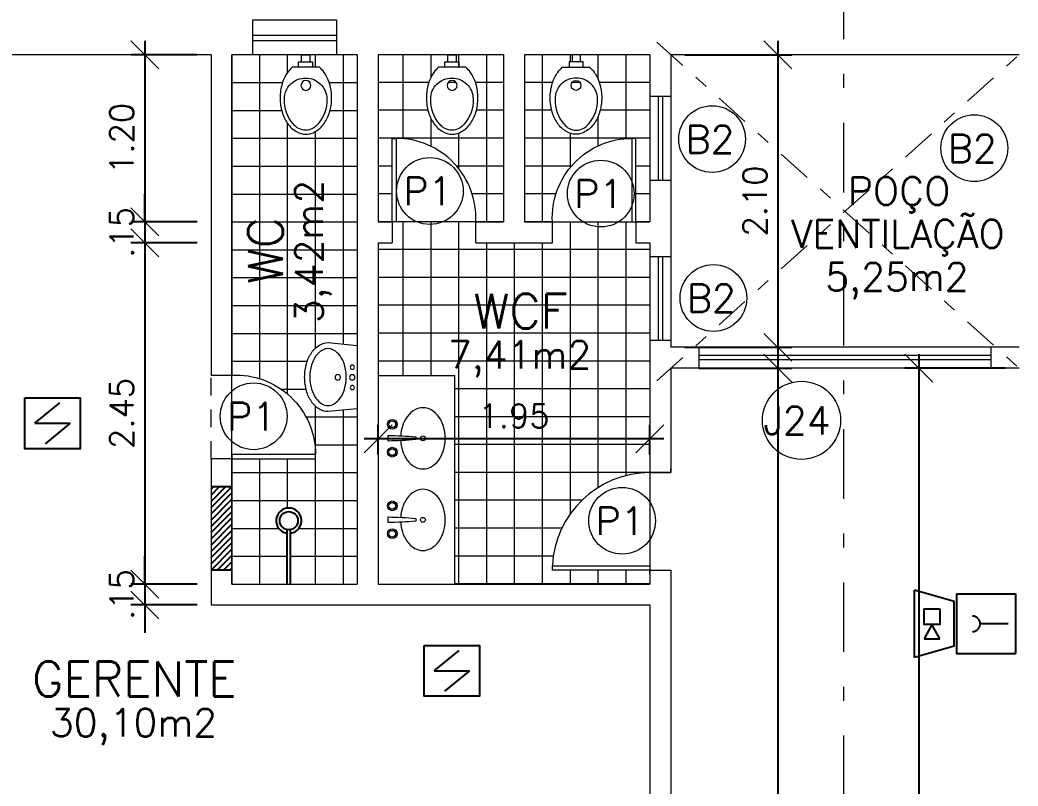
# Model space of a CAD drawing. Header units: millimetres. Extents: x 521 to 1055, y 261 to 520.
# Drawn here: x 702.96 to 710.12, y 418.75 to 424.25 of the extents above; entities that cross this region are included whole.
import ezdxf
from ezdxf.enums import TextEntityAlignment as Align

# ---------------------------------------------------------------- set-up
doc = ezdxf.new("R2010")
doc.units = ezdxf.units.MM
for name, pattern in [('CONTINU', [0]), ('DASHDOT', [1, 0.5, -0.25, 0, -0.25]), ('DASHDOTX2', [2, 1, -0.5, 0, -0.5]), ('HIDDEN', [9.524999999999999, 6.35, -3.175])]:
    doc.linetypes.add(name, pattern=pattern)
doc.layers.add('0.1', color=8, linetype='Continuous', lineweight=13)
doc.layers.add('ppci', color=8, linetype='Continuous')
doc.styles.add('ROMANS', font='romans')
doc.styles.get("Standard").update_dxf_attribs({"font": 'romans.shx'})
doc.dimstyles.new('Fares Eng - 50', dxfattribs={"dimscale": 2, "dimtxt": 0.085, "dimasz": 0.1, "dimexe": 0.05, "dimexo": 0.05, "dimgap": 0.04, "dimtad": 1, "dimzin": 4, "dimdsep": 46, "dimtxsty": 'ROMANS', "dimblk1": 'OBLIQUE', "dimblk2": 'OBLIQUE', "dimsah": 1, "dimcen": 0.05, "dimdle": 0.05, "dimclrd": 8, "dimclre": 8, "dimclrt": 8, "dimaunit": 1, "dimadec": 0, "dimazin": 0, "dimtfac": 1, "dimtix": 1, "dimtmove": 2, "dimatfit": 0, "dimldrblk": 'OPEN90', "dimfxl": 1, "dimtolj": 1, "dimtzin": 0, "dimarcsym": 0})
pattern_1 = [(0, (-167.2946406652305, 0), (0, 0.2), []), (90, (-167.2946406652305, 0), (-0.2, 1.224606353822377e-17), [])]

# ---------------------------------------------------------------- blocks, each defined once
blk = doc.blocks.new('Cuba')
blk.add_lwpolyline([(0.0007964035890972809, 0.05000000000001137), (-0.007366352336667308, 0.0499999999999925, -0.3896877516864198), (-0.009359223717736526, 0.05183128823838757, -0.01723366479288366), (-0.01917277886242666, 0.247968944425077, -0.4187690770508936), (-0.01717301998914593, 0.25), (0.0007964035890972809, 0.25), (0.01876582716733935, 0.25, -0.4187690770508931), (0.02076558604062009, 0.247968944425077, -0.01723366479288366), (0.01095203089593292, 0.05183128823840271, -0.3896877516864196), (0.008959159514862449, 0.0499999999999925)], format="xyb", close=True)
blk.add_lwpolyline([(-0.01642655458466891, 0.1595521582631534, 0.05959206038068896), (-0.08696014067280601, 0.1471861917011097, 0.08424761497446774), (-0.1555634918610417, 0.1131370849898587, 0.1064685849763624), (-0.2045356555467384, 0.05839934548953352, 0.1301586401875859), (-0.2200000000000006, 0, 0.1301586401875893), (-0.2045356555467384, -0.05839934548953352, 0.1064685849763587), (-0.1555634918610417, -0.1131370849898303, 0.08424761497446792), (-0.08696014067280829, -0.1471861917010813, 0.07328068524213961), (0, -0.1599999999999966, 0.0732806852421363), (0.08696014067280601, -0.1471861917010813, 0.0842476149744677), (0.15556349186104, -0.1131370849898303, 0.1064685849763671), (0.2045356555467367, -0.05839934548950509, 0.1301586401875963), (0.2199999999999989, 0, 0.1301586401875876), (0.2045356555467367, 0.05839934548953352, 0.1064685849763547), (0.15556349186104, 0.1131370849898587, 0.08424761497446004), (0.08696014067280829, 0.1471861917011097, 0.05826802056709933), (0.01801512440569979, 0.1594612693903912, 0.07328068524213464)], format="xyb")
for centre, radius in [((-0.09920359641090386, 0.2199999999999989), 0.035), ((0.1007964035890973, 0.2199999999999989), 0.035), ((0, 0), 0.0175)]:
    blk.add_circle(centre, radius)
at = {"color": 8}
for centre, radius in [((-0.09920359641090386, 0.2199999999999989), 0.025), ((-0.09920359641090386, 0.2199999999999989), 0.024), ((0.1007964035890973, 0.2199999999999989), 0.025), ((0.1007964035890973, 0.2199999999999989), 0.024)]:
    blk.add_circle(centre, radius, dxfattribs=at)
blk = doc.blocks.new('Cuba-emp')
blk.add_lwpolyline([(0.2100034834991149, 0.2482008336621746), (-7.105427357601002e-15, 0.227407372452717), (7.105427357601002e-15, -0.227407372452717), (0.2100034834991291, -0.2482008336621604, 0.1378156270121392), (0.2705880087187396, -0.2311785380375015, 0.1070411790707005), (0.3288221515426883, -0.1757097620058969, 0.0807505460992588), (0.3644727820534435, -0.09904874869174485, 0.06864280771685904), (0.3780384553094791, -0.0007008336622078559, 0.06864280771690003), (0.3644727820534364, 0.09764708136732558, 0.08075054609930853), (0.3288221515426741, 0.1743080946814768, 0.10704117907071), (0.2705880087187253, 0.2297768707130761, 0.1157522192348251), (0.2100034834991149, 0.2482008336621746)], format="xyb")
blk.add_lwpolyline([(0.2100034834991149, 0.2045185337481215, -0.1318273881114975), (0.2501415417997279, 0.1937487812531433, -0.1066332451029667), (0.2967372728202164, 0.1514795764228545, -0.08348179435471227), (0.328253700616866, 0.08706086194230345, -0.0722322283218027), (0.3408968663839005, 1.243449787580175e-14, -0.07223222832186973), (0.3282537006168731, -0.08706086194227858, -0.08348179435460365), (0.2967372728202307, -0.1514795764226058, -0.106633245102999), (0.2501415417997421, -0.1937487812531256, -0.1318273881114998), (0.2100034834991291, -0.2045185337481072, -0.1318273881114848), (0.1698654251985161, -0.1937487812531282, -0.1066332451030064), (0.1232696941780276, -0.151479576422612, -0.08348179435461947), (0.09175326638137804, -0.08706086194228746, -0.07223222832185378), (0.07911010061422985, 3.552713678800501e-15, -0.07223222832187323), (0.09175326638137093, 0.08706086194229457, -0.08348179435457351), (0.1232696941780134, 0.15147957642262, -0.1066332451030294), (0.1698654251985019, 0.1937487812531398, -0.1318273881114961)], format="xyb", close=True)
for centre, radius in [((0.03578416458526235, 0.0710594457912066), 0.01546869292730512), ((0.03651954001270497, -0.002319139823612204), 0.0193358661591314), ((0.03651954001270497, -0.002319139823612204), 0.0193358661591314), ((0.1402810526510621, -0.001433449959218791), 0.01977531766275002), ((0.03578416458526945, -0.07569772543820363), 0.01546869292730512)]:
    blk.add_circle(centre, radius)
blk = doc.blocks.new('P60')
at = {"color": 252}
blk.add_lwpolyline([(-0.6000000000000227, 0.05960000000008298), (0, 0.05960000000008298), (0, 0.03000000000000114), (-0.6000000000000227, 0.03000000000000114)], close=True, dxfattribs=at)
at = {"color": 8}
blk.add_arc((-0.02886986666674457, 0.05960000000008306), 0.5711301333332781, 87.10253993610587, 180, dxfattribs=at)
blk = doc.blocks.new('Vaso')
for points in [[(0.02999999999997272, -0.04999999999995453), (0.02999999999997272, 0), (-0.02999999999997272, 0), (-0.02999999999997272, -0.04999999999995453)], [(0.04999999999995453, -0.09000000000014552), (0.04999999999995453, -0.04999999999995453), (-0.04999999999995453, -0.04999999999995453), (-0.04999999999995453, -0.09000000000014552)]]:
    blk.add_lwpolyline(points)
for points in [[(0.1828955200001019, -0.3100000000001728, -0.071776), (0.1680402599999979, -0.4129498500001318, -0.083144), (0.128710270000056, -0.4938477600001079, -0.106699), (0.06516211000007388, -0.5518467399999736, -0.132564), (-0.002104480000070907, -0.5700000000001637, -0.132564), (-0.06937106999998832, -0.5518467399999736, -0.106699), (-0.1329192299999704, -0.4938477600001079, -0.083144), (-0.1722492199999124, -0.4129498500001318, -0.071776), (-0.1871044800000163, -0.3100000000001728, -0.071776), (-0.1722492199999124, -0.2070501499999864, -0.083144), (-0.1329192299999704, -0.1261522400000104, -0.060171), (-0.09999999999990905, -0.09000000000014552), (0.09579103999999461, -0.09000000000014552, -0.060171), (0.128710270000056, -0.1261522400000104, -0.083144), (0.1680402599999979, -0.2070501499999864, -0.071776)], [(-0.08763701527800549, -0.4972033683313839, 0.2473999053505774), (0, -0.5413053001348089, 0.2473999053505774), (0.08763701527800549, -0.4972033683313839, 0.1978584598758542), (0.1521044799999345, -0.3175259839795217, 0.4183289460701766), (0, -0.1675407474929216, 0.4183289460701766), (-0.1521044799999345, -0.3175259839795217, 0.1978584598758542)]]:
    blk.add_lwpolyline(points, format="xyb", close=True)
blk.add_circle((-0.002104480000070907, -0.2200259839794398), 0.03525)
blk = doc.blocks.new('P70')
for points in [[(0, 0.760000000000025), (0, 0.7300000000000239), (0.1499999999999986, 0.7300000000000239), (0.1499999999999986, 0.760000000000025)], [(0, 0), (0, 0.03000000000000114), (0.1499999999999986, 0.03000000000000114), (0.1499999999999986, 0)]]:
    blk.add_lwpolyline(points)
blk.add_lwpolyline([(-0.7000000000000227, 0.06000000000008299), (0, 0.06000000000008299), (0, 0.03000000000000114), (-0.7000000000000227, 0.03000000000000114)], close=True)
at = {"color": 8}
blk.add_arc((3.861494457524373e-15, 0.02932835820894858), 0.7006716417910752, 90, 177.4910967546297, dxfattribs=at)
blk = doc.blocks.new('ÁREA')
for p in [(4.97462945148186e-05, 0.003761569252461072), (0, 0)]:
    blk.add_attdef('COMPARTIMENTO', text='', height=0.0025).set_placement(p, align=Align.CENTER)
at = {"color": 1}
for p in [(-4.97462945148186e-05, -0.003761569252461072), (-9.94925890296372e-05, -0.007523138504922144)]:
    blk.add_attdef('ÁREA', text='', height=0.002, dxfattribs=at).set_placement(p, align=Align.CENTER)
blk = doc.blocks.new('_OBLIQUE')
at = {"color": 0, "linetype": 'ByBlock'}
blk.add_line((-0.5, -0.5), (0.5, 0.5), dxfattribs=at)
blk = doc.blocks.new('*D582')
at = {"layer": '0.1', "color": 8, "linetype": 'CONTINU', "lineweight": -2, "transparency": 16777216}
for p, q in [((705.5263739477107, 421.1264883394478), (705.5263739477107, 421.3386102905332)), ((707.476373947711, 421.1264883394476), (707.476373947711, 421.3386102905332)), ((707.576373947711, 421.2386102905332), (705.4263739477107, 421.2386102905332))]:
    blk.add_line(p, q, dxfattribs=at)
at = {"layer": 'DEFPOINTS', "color": 0, "linetype": 'CONTINU', "lineweight": -2, "transparency": 16777216}
for p in [(705.5263739477107, 421.2386102905332), (705.5263739477107, 421.0264883394478), (707.476373947711, 421.0264883394476)]:
    blk.add_point(p, dxfattribs=at)
at = {"layer": '0.1', "color": 8, "linetype": 'CONTINU', "lineweight": -2, "transparency": 16777216, "xscale": 0.2, "yscale": 0.2, "zscale": 0.2, "rotation": 180}
blk.add_blockref('_OBLIQUE', (705.5263739477107, 421.2386102905332), dxfattribs=at)
at = {"layer": '0.1', "color": 8, "linetype": 'CONTINU', "lineweight": -2, "transparency": 16777216, "xscale": 0.2, "yscale": 0.2, "zscale": 0.2}
blk.add_blockref('_OBLIQUE', (707.476373947711, 421.2386102905332), dxfattribs=at)
at = {"layer": '0.1', "color": 8, "linetype": 'CONTINU', "transparency": 16777216, "insert": (706.5013739477108, 421.4036102905332), "char_height": 0.17, "attachment_point": 5, "style": 'ROMANS'}
blk.add_mtext('\\A1;1.95', dxfattribs=at)
blk = doc.blocks.new('_Open90')
at = {"color": 0, "linetype": 'ByBlock', "lineweight": -2}
for p, q in [((-0.5, 0.5), (0, 0)), ((0, 0), (-1, 0)), ((0, 0), (-0.5, -0.5))]:
    blk.add_line(p, q, dxfattribs=at)
blk = doc.blocks.new('*D611')
at = {"layer": '0.1', "color": 8, "linetype": 'CONTINU', "lineweight": -2, "transparency": 16777216}
for p, q in [((703.8508600355729, 424.0964883394475), (703.8508600355729, 422.6964883394476)), ((704.226373947711, 423.9964883394475), (703.7508600355728, 423.9964883394475)), ((704.226373947711, 422.7964883394476), (703.7508600355728, 422.7964883394476))]:
    blk.add_line(p, q, dxfattribs=at)
at = {"layer": 'DEFPOINTS', "color": 0, "linetype": 'CONTINU', "lineweight": -2, "transparency": 16777216}
for p in [(704.326373947711, 423.9964883394475), (703.8508600355729, 422.7964883394476), (704.326373947711, 422.7964883394476)]:
    blk.add_point(p, dxfattribs=at)
at = {"layer": '0.1', "color": 8, "linetype": 'CONTINU', "lineweight": -2, "transparency": 16777216, "xscale": 0.2, "yscale": 0.2, "zscale": 0.2}
for p, rotation in [((703.8508600355729, 423.9964883394475), 90), ((703.8508600355729, 422.7964883394476), 270)]:
    blk.add_blockref('_OBLIQUE', p, dxfattribs=dict(at, rotation=rotation))
at = {"layer": '0.1', "color": 8, "linetype": 'CONTINU', "transparency": 16777216, "insert": (703.6858600355728, 423.3964883394477), "char_height": 0.17, "attachment_point": 5, "rotation": 90, "style": 'ROMANS'}
blk.add_mtext('\\A1;1.20', dxfattribs=at)
blk = doc.blocks.new('*D536')
at = {"layer": '0.1', "color": 8, "linetype": 'CONTINU', "lineweight": -2, "transparency": 16777216}
for p, q in [((703.8508600355729, 422.7964883394476), (703.8508600355729, 422.9964883394476)), ((704.226373947711, 422.7964883394476), (703.7508600355728, 422.7964883394476)), ((703.8508600355729, 422.7964883394476), (703.8508600355729, 422.6464883394476)), ((704.226373947711, 422.6464883394476), (703.7508600355728, 422.6464883394476)), ((703.8508600355729, 422.6464883394476), (703.8508600355729, 422.4464883394476))]:
    blk.add_line(p, q, dxfattribs=at)
at = {"layer": 'DEFPOINTS', "color": 0, "linetype": 'CONTINU', "lineweight": -2, "transparency": 16777216}
for p in [(704.326373947711, 422.7964883394476), (703.8508600355729, 422.6464883394476), (704.326373947711, 422.6464883394476)]:
    blk.add_point(p, dxfattribs=at)
at = {"layer": '0.1', "color": 8, "linetype": 'CONTINU', "lineweight": -2, "transparency": 16777216, "xscale": 0.2, "yscale": 0.2, "zscale": 0.2}
for p, rotation in [((703.8508600355729, 422.7964883394476), 270), ((703.8508600355729, 422.6464883394476), 90)]:
    blk.add_blockref('_OBLIQUE', p, dxfattribs=dict(at, rotation=rotation))
at = {"layer": '0.1', "color": 8, "linetype": 'CONTINU', "transparency": 16777216, "insert": (703.6858600355728, 422.7214883394477), "char_height": 0.17, "attachment_point": 5, "rotation": 90, "style": 'ROMANS'}
blk.add_mtext('\\A1;.15', dxfattribs=at)
blk = doc.blocks.new('*D537')
at = {"layer": '0.1', "color": 8, "linetype": 'CONTINU', "lineweight": -2, "transparency": 16777216}
for p, q in [((703.8508600355729, 422.7464883394476), (703.8508600355729, 420.0964883394475)), ((704.226373947711, 422.6464883394476), (703.7508600355728, 422.6464883394476)), ((704.226373947711, 420.1964883394475), (703.7508600355728, 420.1964883394475))]:
    blk.add_line(p, q, dxfattribs=at)
at = {"layer": 'DEFPOINTS', "color": 0, "linetype": 'CONTINU', "lineweight": -2, "transparency": 16777216}
for p in [(704.326373947711, 422.6464883394476), (703.8508600355729, 420.1964883394475), (704.326373947711, 420.1964883394475)]:
    blk.add_point(p, dxfattribs=at)
at = {"layer": '0.1', "color": 8, "linetype": 'CONTINU', "lineweight": -2, "transparency": 16777216, "xscale": 0.2, "yscale": 0.2, "zscale": 0.2}
for p, rotation in [((703.8508600355729, 422.6464883394476), 90), ((703.8508600355729, 420.1964883394475), 270)]:
    blk.add_blockref('_OBLIQUE', p, dxfattribs=dict(at, rotation=rotation))
at = {"layer": '0.1', "color": 8, "linetype": 'CONTINU', "transparency": 16777216, "insert": (703.6858600355728, 421.4214883394476), "char_height": 0.17, "attachment_point": 5, "rotation": 90, "style": 'ROMANS'}
blk.add_mtext('\\A1;2.45', dxfattribs=at)
blk = doc.blocks.new('*D538')
at = {"layer": '0.1', "color": 8, "linetype": 'CONTINU', "lineweight": -2, "transparency": 16777216}
for p, q in [((703.8508600355729, 420.1964883394475), (703.8508600355729, 420.3964883394475)), ((704.226373947711, 420.1964883394475), (703.7508600355728, 420.1964883394475)), ((703.8508600355729, 420.1964883394475), (703.8508600355729, 420.0464883394475)), ((704.226373947711, 420.0464883394475), (703.7508600355728, 420.0464883394475)), ((703.8508600355729, 420.0464883394475), (703.8508600355729, 419.8464883394475))]:
    blk.add_line(p, q, dxfattribs=at)
at = {"layer": 'DEFPOINTS', "color": 0, "linetype": 'CONTINU', "lineweight": -2, "transparency": 16777216}
for p in [(704.326373947711, 420.1964883394475), (703.8508600355729, 420.0464883394475), (704.326373947711, 420.0464883394475)]:
    blk.add_point(p, dxfattribs=at)
at = {"layer": '0.1', "color": 8, "linetype": 'CONTINU', "lineweight": -2, "transparency": 16777216, "xscale": 0.2, "yscale": 0.2, "zscale": 0.2}
for p, rotation in [((703.8508600355729, 420.1964883394475), 270), ((703.8508600355729, 420.0464883394475), 90)]:
    blk.add_blockref('_OBLIQUE', p, dxfattribs=dict(at, rotation=rotation))
at = {"layer": '0.1', "color": 8, "linetype": 'CONTINU', "transparency": 16777216, "insert": (703.6858600355728, 420.1214883394476), "char_height": 0.17, "attachment_point": 5, "rotation": 90, "style": 'ROMANS'}
blk.add_mtext('\\A1;.15', dxfattribs=at)
blk = doc.blocks.new('*D615')
at = {"layer": '0.1', "color": 8, "lineweight": -2, "transparency": 16777216}
for p, q in [((708.3949102507443, 424.0964883394476), (708.3949102507443, 421.7964883394475)), ((707.726373947711, 423.9964883394476), (708.4949102507443, 423.9964883394476)), ((707.726373947711, 421.8964883394476), (708.4949102507443, 421.8964883394476))]:
    blk.add_line(p, q, dxfattribs=at)
at = {"layer": 'DEFPOINTS', "color": 0, "lineweight": -2, "transparency": 16777216}
for p in [(707.6263739477109, 423.9964883394476), (707.6263739477109, 421.8964883394476), (708.3949102507443, 421.8964883394476)]:
    blk.add_point(p, dxfattribs=at)
at = {"layer": '0.1', "color": 8, "lineweight": -2, "transparency": 16777216, "xscale": 0.2, "yscale": 0.2, "zscale": 0.2}
for p, rotation in [((708.3949102507443, 423.9964883394476), 90), ((708.3949102507443, 421.8964883394476), 270)]:
    blk.add_blockref('_OBLIQUE', p, dxfattribs=dict(at, rotation=rotation))
at = {"layer": '0.1', "color": 8, "transparency": 16777216, "insert": (708.2299102507442, 422.9464883394477), "char_height": 0.17, "attachment_point": 5, "rotation": 90, "style": 'ROMANS'}
blk.add_mtext('\\A1;2.10', dxfattribs=at)
blk = doc.blocks.new('*D616')
at = {"layer": '0.1', "color": 8, "linetype": 'CONTINU', "lineweight": -2, "transparency": 16777216}
for p, q in [((708.3949102507441, 421.8464883394476), (708.3949102507441, 376.6464883394476)), ((707.826373947711, 421.7464883394476), (708.4949102507442, 421.7464883394476)), ((707.8263739477111, 376.7464883394476), (708.4949102507442, 376.7464883394476))]:
    blk.add_line(p, q, dxfattribs=at)
at = {"layer": 'DEFPOINTS', "color": 0, "linetype": 'CONTINU', "lineweight": -2, "transparency": 16777216}
for p in [(707.726373947711, 421.7464883394476), (707.7263739477111, 376.7464883394476), (708.3949102507441, 376.7464883394476)]:
    blk.add_point(p, dxfattribs=at)
at = {"layer": '0.1', "color": 8, "linetype": 'CONTINU', "lineweight": -2, "transparency": 16777216, "xscale": 0.2, "yscale": 0.2, "zscale": 0.2}
for p, rotation in [((708.3949102507441, 421.7464883394476), 90), ((708.3949102507441, 376.7464883394476), 270)]:
    blk.add_blockref('_OBLIQUE', p, dxfattribs=dict(at, rotation=rotation))
at = {"layer": '0.1', "color": 8, "linetype": 'CONTINU', "transparency": 16777216, "insert": (708.2299102507441, 399.2464883394477), "char_height": 0.17, "attachment_point": 5, "rotation": 90, "style": 'ROMANS'}
blk.add_mtext('\\A1;45.00', dxfattribs=at)
blk = doc.blocks.new('*D641')
at = {"layer": '0.1', "color": 8, "linetype": 'CONTINU', "lineweight": -2, "transparency": 16777216}
for p, q in [((709.4064044906877, 421.8464883394477), (709.4064044906877, 403.5464883394473)), ((710.0263739477109, 421.7464883394476), (709.3064044906877, 421.7464883394476)), ((710.0263739477123, 403.6464883394473), (709.3064044906877, 403.6464883394473))]:
    blk.add_line(p, q, dxfattribs=at)
at = {"layer": 'DEFPOINTS', "color": 0, "linetype": 'CONTINU', "lineweight": -2, "transparency": 16777216}
for p in [(710.1263739477109, 421.7464883394476), (709.4064044906877, 403.6464883394473), (710.1263739477123, 403.6464883394473)]:
    blk.add_point(p, dxfattribs=at)
at = {"layer": '0.1', "color": 8, "linetype": 'CONTINU', "lineweight": -2, "transparency": 16777216, "xscale": 0.2, "yscale": 0.2, "zscale": 0.2}
for p, rotation in [((709.4064044906877, 421.7464883394476), 90), ((709.4064044906877, 403.6464883394473), 270)]:
    blk.add_blockref('_OBLIQUE', p, dxfattribs=dict(at, rotation=rotation))
at = {"layer": '0.1', "color": 8, "linetype": 'CONTINU', "transparency": 16777216, "insert": (709.2414044906876, 412.6964883394476), "char_height": 0.17, "attachment_point": 5, "rotation": 90, "style": 'ROMANS'}
blk.add_mtext('\\A1;18.10', dxfattribs=at)
blk = doc.blocks.new('Chuveiro')
at = {"lineweight": -2}
for p, q in [((-0.28, 1.387778780781446e-17), (-0.3010102051443369, 1.387778780781446e-17)), ((4.849927926610932e-18, 0), (-0.28, 1.387778780781446e-17)), ((-0.28, -0.01999999999999956), (-0.3010102051443369, -0.01999999999999955)), ((3.625321590366143e-18, -0.01999999999999957), (-0.28, -0.01999999999999956))]:
    blk.add_line(p, q, dxfattribs=at)
at = {"color": 8, "lineweight": -2}
blk.add_circle((-0.3500000000000001, -0.009999999999997983), 0.05, dxfattribs=at)
at = {"lineweight": -2}
blk.add_arc((-0.3500000000000001, -0.009999999999997983), 0.07, 8.213210701738145, 351.7867892982619, dxfattribs=at)

msp = doc.modelspace()

# ---------------------------------------------------------------- hatches: boundary and pattern name
at = {"layer": '0.1', "linetype": 'CONTINU'}
h = msp.add_hatch(dxfattribs=at)
h.set_pattern_fill('_USER', color=8, scale=0.2, style=0, double=1, pattern_type=0)
h.set_pattern_definition([(0, (704.4763739477107, 420.1964883394476), (0, 0.2), []), (90, (704.4763739477107, 420.1964883394476), (-0.2, 1.224606353822377e-17), [])])
h.paths.add_polyline_path([(704.4763739477108, 421.6964883394477, -0.4291040067102466), (705.0763739477107, 421.1260883394477), (705.0763739477107, 421.0964883394477), (704.4763739477107, 421.0964883394477), (704.4763739477107, 421.0664883394476), (704.4763739477108, 420.1964883394476), (704.8718281939553, 420.1964883394476), (704.8718281939562, 420.561421697454, -13.92820323027751), (704.8978281939562, 420.5614216974539), (704.8978281939552, 420.1964883394476), (705.376373947711, 420.1964883394477), (705.376373947711, 421.4551448403957), (705.1663704642118, 421.4343513791863, -0.1378156270120403), (705.1057859389922, 421.451373674811, -0.1070411790690457), (705.0475517961689, 421.5068424508415, -0.08075054610394194), (705.0119011656565, 421.5835034641602, -0.06864280771435999), (704.9983354924015, 421.6818513791862, -0.06864280771452028), (705.0119011656566, 421.7801992942125, -0.08075054610390095), (705.047551796169, 421.8568603075311, -0.107041179068833), (705.1057859389922, 421.9123290835615, -0.1157522192349069), (705.1663704642118, 421.9307530465106), (705.376373947711, 421.9099595853012), (705.376373947711, 423.9964883394476), (705.2263739477108, 423.9964883394475), (705.0351258665517, 423.9964883394475), (705.0351258665517, 423.9464883394476), (705.0551258665516, 423.9464883394476), (705.0551258665516, 423.9064883394474), (705.1051258665516, 423.9064883394474, -0.06017202864676446), (705.1380455811492, 423.8703354183885, -0.08314470248610834), (705.1773755377101, 423.7894366586735, -0.07177489877221623), (705.1922303465517, 423.6864883394474, -0.0717748987725663), (705.1773755377111, 423.5835400202208, -0.08314554019475595), (705.138045055719, 423.5026405220609, -0.1066991575305891), (705.0744967659052, 423.444641500108, -0.1325636243102738), (705.0072303465518, 423.4264883394474, -0.132563624310877), (704.9399639271978, 423.4446415001082, -0.1066991575301649), (704.8764156373843, 423.5026405220609, -0.08314554019457335), (704.8370851553933, 423.5835400202212, -0.07177489877244865), (704.8222303465516, 423.6864883394474, -0.07177489877233359), (704.8370851553922, 423.7894366586739, -0.0831447024863585), (704.8764151119537, 423.8703354183888, -0.06017202864682706), (704.9093348265517, 423.9064883394474), (704.9551258665517, 423.9064883394474), (704.9551258665517, 423.9464883394476), (704.9751258665517, 423.9464883394476), (704.9751258665517, 423.9964883394475), (704.6263739477107, 423.9964883394475), (704.4763739477108, 423.9964883394476)])
h.paths.add_polyline_path([(704.9044289106536, 422.2904081830208), (704.9044289106536, 422.8915986592113), (704.5294289106536, 422.8915986592113), (704.5294289106536, 422.2904081830208)], flags=24)
h.paths.add_polyline_path([(705.2275028183958, 421.9819896294661), (705.2275028183958, 423.1867515342279), (704.8703599612528, 423.1867515342279), (704.8703599612528, 421.9819896294661)], flags=24)
h = msp.add_hatch(dxfattribs=at)
h.set_pattern_fill('_USER', color=8, scale=0.2, style=0, double=1, pattern_type=0)
h.set_pattern_definition(pattern_1)
h.paths.add_polyline_path([(706.4263739477107, 423.9964883394476), (706.0851258665518, 423.9964883394476), (706.0851258665518, 423.9464883394476), (706.025125866552, 423.9464883394476), (706.0251258665517, 423.9964883394476), (705.526373947711, 423.9964883394476), (705.526373947711, 422.7964883394476), (705.6263739477113, 422.7964883394476), (705.6263739477113, 423.3964883394477), (705.6559739477125, 423.3964883394476, -0.4291040067098426), (706.2263739477114, 422.7964883394475), (706.426373947711, 422.7964883394476)])
h.paths.add_polyline_path([(705.8870846833436, 423.5835416219065, 3.073136091760415e-06), (705.8870856297547, 423.5835384107216, -2.298261749447737e-06)], flags=0)
h.paths.add_polyline_path([(706.0219803465519, 423.7764623554681, -1), (706.092480346552, 423.7764623554681, -1)], flags=0)
edge = h.paths.add_edge_path(flags=16)
edge.add_arc((706.2363909846684, 423.6864885898478), 0.3641606381167727, 180.000039397141, 196.4217251346327)
edge.add_arc((706.148315443383, 423.6605306749362), 0.2723395385858779, 196.4218097910387, 215.4332831307361)
edge.add_arc((706.0925364847913, 423.6208418241072), 0.2038815434230515, 215.43327815541, 239.7947176376247)
edge.add_arc((706.0572303322232, 423.5601925074906), 0.1337041680431426, 239.7946885127021, 270.0000061402482)
edge.add_arc((706.0572303608806, 423.5601925074902), 0.1337041680427554, 269.9999938598004, 300.2053114873416)
edge.add_arc((706.0219242083124, 423.6208418241072), 0.2038815434230601, 300.2052823623753, 324.56672184459)
edge.add_arc((705.9661452497206, 423.6605306749362), 0.2723395385858707, 324.5667168692639, 343.5781902089612)
edge.add_arc((705.8780697084352, 423.6864885898478), 0.3641606381167788, 343.5782748653673, 359.9999606028591)
edge.add_arc((705.8780697084344, 423.6864880890471), 0.3641606381175685, 3.939712306625471e-05, 16.4217251346145)
edge.add_arc((705.9661452497206, 423.7124460039588), 0.2723395385858779, 16.4218097910387, 35.43328313073609)
edge.add_arc((706.0219230651271, 423.7521337617733), 0.2038831085606229, 35.43334217570973, 49.20691296007305)
edge.add_line((706.1551258665518, 423.9064883394474), (705.9593348265519, 423.9064883394474))
edge.add_arc((706.0925376279765, 423.7521337617733), 0.2038831085606259, 130.7930870399269, 144.5666578242903)
edge.add_arc((706.148315443383, 423.7124460039588), 0.2723395385858707, 144.5667168692639, 163.5781902089613)
edge.add_arc((706.2363909846692, 423.6864880890471), 0.3641606381175744, 163.5782748653855, 179.9999606028769)
h = msp.add_hatch(dxfattribs=at)
h.set_pattern_fill('_USER', color=8, scale=0.2, style=0, double=1, pattern_type=0)
h.set_pattern_definition(pattern_1)
h.paths.add_polyline_path([(707.3467739477104, 423.3964883394476), (707.3763739477104, 423.3964883394476), (707.3763739477105, 422.7964883394476), (707.4063739477103, 422.7964883394476), (707.4763739477111, 422.7964883394476), (707.4763739477111, 423.0964883394476), (707.476373947711, 423.6964883394475), (707.4763739477107, 423.9964883394475), (706.9776220288697, 423.9964883394476), (706.9776220288699, 423.9464883394476), (706.9976220288697, 423.9464883394476), (706.9976220288698, 423.9064883394475), (707.0434130688699, 423.9064883394474, -0.06017304747549186), (707.0763332634375, 423.8703347438287), (707.0763332928615, 423.8703347024754), (707.076333256316, 423.8703347538374, 1.557330815323099e-06), (707.0763322727717, 423.8703361361261, 0.06017094460198466), (707.0434130688698, 423.9064883394474), (706.8476220288698, 423.9064883394474, 0.06017100981517427), (706.8147027942458, 423.8703360929489, 0.08314397838671177), (706.7753728132255, 423.7894382042263), (706.7753727984092, 423.789438153955, -0.0831424269536673), (706.814701790769, 423.8703346826461), (706.8147018081802, 423.8703347071163, 0.08314236696016576), (706.7753728252487, 423.7894382450202, 0.07177604392442175), (706.7605175488698, 423.6864883337292, 0.07177601797375067), (706.7753728178501, 423.5835384589779, 0.08314403573947214), (706.8147028397028, 423.5026405220609, 0.1066991575286601), (706.8782511295151, 423.4446415001087), (706.8782510568227, 423.4446415424256, -0.1066990532164568), (706.8147028397021, 423.5026405220612, -0.08314704680946702), (706.7753718969195, 423.5835415837074, -0.07177377002933234), (706.7605175488698, 423.6864883336738, -0.0717737761307092), (706.7753718961548, 423.7894350925927, -0.08314542250176067), (706.814701819333, 423.8703347227907, -0.06017307925051337), (706.8476220288699, 423.9064883394474), (706.8976220288699, 423.9064883394475), (706.89762202887, 423.9464883394476), (706.9176220288697, 423.9464883394475), (706.9176220288699, 423.9964883394476), (706.5763739477107, 423.9964883394476), (706.5763739477109, 422.7964883394476), (706.7763739477103, 422.7964883394476, -0.4291040067104009)])
edge = h.paths.add_edge_path(flags=16)
edge.add_arc((706.7663569107532, 423.6864885898478), 0.3641606381167727, 343.57827486536723, 359.99996060285906, ccw=False)
edge.add_arc((706.8544324520386, 423.6605306749362), 0.2723395385858779, 324.5667168692639, 343.5781902089613, ccw=False)
edge.add_arc((706.9102114106304, 423.6208418241072), 0.2038815434230515, 300.2052823623753, 324.56672184459006, ccw=False)
edge.add_arc((706.9455175631985, 423.5601925074906), 0.1337041680431426, 269.9999938597518, 300.20531148729793, ccw=False)
edge.add_arc((706.9455175345411, 423.5601925074902), 0.1337041680427554, 239.7946885126584, 270.0000061401995, ccw=False)
edge.add_arc((706.9808236871093, 423.6208418241072), 0.2038815434230601, 215.43327815541, 239.7947176376247, ccw=False)
edge.add_arc((707.036602645701, 423.6605306749362), 0.2723395385858707, 196.4218097910387, 215.4332831307361, ccw=False)
edge.add_arc((707.1246781869864, 423.6864885898478), 0.3641606381167788, 180.000039397141, 196.4217251346327, ccw=False)
edge.add_arc((707.1246781869872, 423.6864880890471), 0.3641606381175685, 163.5782748653855, 179.9999606028769, ccw=False)
edge.add_arc((707.036602645701, 423.7124460039588), 0.2723395385858779, 144.5667168692639, 163.5781902089613, ccw=False)
edge.add_arc((706.9808248302945, 423.7521337617733), 0.2038831085606229, 130.793087039927, 144.5666578242903, ccw=False)
edge.add_line((706.8476220288699, 423.9064883394474), (707.0434130688698, 423.9064883394474))
edge.add_arc((706.9102102674451, 423.7521337617733), 0.2038831085606259, 35.43334217570981, 49.20691296007311, ccw=False)
edge.add_arc((706.8544324520386, 423.7124460039588), 0.2723395385858707, 16.42180979103881, 35.43328313073607, ccw=False)
edge.add_arc((706.7663569107524, 423.6864880890471), 0.3641606381175744, 3.939712308920207e-05, 16.42172513461452, ccw=False)
edge = h.paths.add_edge_path(flags=0)
edge.add_arc((706.9455175488697, 423.7764623554681), 0.03525, 0, 360)
h = msp.add_hatch(dxfattribs=at)
h.set_pattern_fill('_USER', color=8, scale=0.2, style=0, double=1, pattern_type=0)
h.set_pattern_definition(pattern_1)
h.paths.add_polyline_path([(707.4763739477108, 421.9464883394475), (707.4763739477111, 422.5464883394475), (707.476373947711, 422.6464883394476), (707.3763739477104, 422.6464883394476), (707.3763739477104, 422.7964883394476), (707.3467739477103, 422.7964883394476), (706.7763739477103, 422.7964883394476), (706.7763739477103, 422.6464883394476), (706.7463739477103, 422.6464883394476), (706.2263739477113, 422.6464883394477), (706.2263739477113, 422.7964883394476), (705.6263739477113, 422.7964883394476), (705.6263739477113, 422.6464883394476), (705.5963739477113, 422.6464883394476), (705.5263739477109, 422.6464883394476), (705.5263739477108, 421.694463862717), (706.0763739477107, 421.694463862717), (706.0763739477104, 420.1964883394476), (706.4263739477109, 420.1964883394476), (706.4263739477109, 421.8464883394477), (706.5763739477107, 421.8464883394475), (706.5763739477109, 420.1964883394476), (707.4763739477108, 420.1964883394476), (707.4763739477108, 420.2964883394476), (706.7763739477109, 420.2964883394476), (706.7763739477109, 420.3264883394476, -0.401445557821725), (707.476373947711, 420.9964883394476), (707.476373947711, 421.0264883394476)])
h.paths.add_polyline_path([(706.5763739477107, 421.8464883394475), (706.4263739477109, 421.8464883394477), (706.4263739477109, 420.1964883394476), (706.5763739477109, 420.1964883394476)], flags=17)
h.paths.add_polyline_path([(706.1281112024093, 421.9684596272412), (706.967396916695, 421.9684596272412), (706.967396916695, 422.3434596272412), (706.1281112024093, 422.3434596272412)], flags=24)
h.paths.add_polyline_path([(705.9387402679022, 421.645385719499), (707.1435021726642, 421.645385719499), (707.1435021726642, 422.0025285766419), (705.9387402679022, 422.0025285766419)], flags=25)
h.paths.add_polyline_path([(706.2119691858061, 421.2761102905332), (706.7907787096157, 421.2761102905332), (706.7907787096157, 421.5311102905332), (706.2119691858061, 421.5311102905332)], flags=24)
at = {"layer": '0.1', "linetype": 'CONTINU', "lineweight": -2}
h = msp.add_hatch(dxfattribs=at)
h.set_pattern_fill('ANSI31', color=8, scale=0.01, style=0)
h.set_pattern_definition([(45, (704.3263739477109, 420.2964883394476), (-0.02245064030267288, 0.02245064030267288), [])])
h.paths.add_polyline_path([(704.476373947711, 420.8964883394477), (704.3263739477109, 420.8964883394477), (704.326373947711, 420.2964883394477), (704.4763739477108, 420.2964883394476)])

# ---------------------------------------------------------------- linework, layer by layer
at = {"layer": '0.1', "color": 8, "linetype": 'DASHDOTX2', "ltscale": 0.5}
msp.add_line((708.8655728890701, 424.6089193630023), (708.8655728890701, 371.687465009659), dxfattribs=at)
at = {"layer": '0.1', "color": 7}
for p, q in [((704.6263739477109, 423.9964883394475), (704.6263739477109, 424.2464883394474)), ((705.2263739477108, 424.2464883394475), (705.2263739477108, 423.9964883394476)), ((704.326373947711, 423.9964883394476), (701.1263739477108, 423.9964883394476)), ((704.326373947711, 423.9964883394475), (704.326373947711, 421.6964883394477)), ((704.4763739477108, 423.9964883394476), (704.4763739477108, 421.6964883394476)), ((704.6263739477108, 423.9964883394475), (704.476373947711, 423.9964883394476)), ((705.3763739477108, 423.9964883394476), (705.2263739477108, 423.9964883394475)), ((705.376373947711, 423.9964883394476), (705.376373947711, 420.1964883394476)), ((705.5263739477109, 423.9964883394475), (705.526373947711, 422.7964883394478)), ((706.426373947711, 423.9964883394476), (705.526373947711, 423.9964883394476)), ((706.4263739477109, 423.9964883394475), (706.4263739477109, 422.7964883394476)), ((707.4763739477108, 423.9964883394476), (706.5763739477109, 423.9964883394476)), ((706.5763739477109, 423.9964883394475), (706.5763739477109, 422.7964883394476)), ((707.4763739477108, 423.9964883394476), (707.476373947711, 423.6964883394475)), ((707.6263739477108, 423.9964883394476), (707.6263739477107, 423.6964883394475)), ((710.1263739477108, 423.9964883394476), (707.6263739477109, 423.9964883394476)), ((707.6263739477107, 423.6964883394475), (707.476373947711, 423.6964883394475)), ((707.4763739477111, 423.0964883394476), (707.6263739477109, 423.0964883394476)), ((707.4763739477111, 423.0964883394476), (707.476373947711, 422.7964883394476)), ((707.6263739477108, 423.0964883394475), (707.6263739477109, 422.5464883394474)), ((705.5263739477108, 422.7964883394476), (705.6263739477109, 422.7964883394476)), ((705.6263739477108, 422.7964883394476), (705.6263739477109, 422.6464883394476)), ((706.2263739477111, 422.6464883394476), (706.2263739477111, 422.7964883394475)), ((706.2263739477108, 422.7964883394475), (706.4263739477109, 422.7964883394476)), ((706.5763739477109, 422.7964883394476), (706.7763739477107, 422.7964883394476)), ((706.7763739477108, 422.6464883394476), (706.7763739477107, 422.7964883394476)), ((707.3763739477107, 422.7964883394476), (707.3763739477107, 422.6464883394476)), ((707.3763739477108, 422.7964883394476), (707.4763739477108, 422.7964883394476)), ((705.5263739477109, 422.6464883394475), (705.5263739477107, 420.1964883394476)), ((705.5263739477109, 422.6464883394476), (705.6263739477109, 422.6464883394476)), ((706.2263739477108, 422.6464883394477), (706.7763739477108, 422.6464883394476)), ((707.3763739477108, 422.6464883394476), (707.4763739477108, 422.6464883394476)), ((707.476373947711, 422.6464883394476), (707.4763739477111, 422.5464883394475)), ((707.6263739477107, 422.5464883394475), (707.4763739477108, 422.5464883394475)), ((707.4763739477108, 421.9464883394475), (707.6263739477109, 421.9464883394476)), ((707.4763739477108, 421.9464883394475), (707.4763739477108, 420.9964883394476)), ((707.626373947711, 421.9464883394476), (707.6263739477109, 421.8964883394476)), ((707.8263739477111, 421.8964883394476), (707.6263739477109, 421.8964883394476)), ((707.8263739477111, 421.8964883394476), (707.8263739477112, 421.7464883394476)), ((710.1263739477109, 421.8964883394476), (709.9263739477111, 421.8964883394476)), ((709.9263739477109, 421.7464883394477), (709.9263739477109, 421.8964883394476)), ((704.3263739477111, 421.6964883394477), (704.4763739477108, 421.6964883394477)), ((707.6263739477109, 421.7464883394475), (707.6263739477108, 420.9964883394476)), ((707.8263739477111, 421.7464883394476), (707.6263739477109, 421.7464883394476)), ((710.1263739477109, 421.7464883394476), (709.9263739477111, 421.7464883394476)), ((704.4763739477108, 421.0964883394477), (704.3263739477107, 421.0964883394477)), ((704.3263739477109, 421.0964883394476), (704.326373947711, 420.0464883394475)), ((704.476373947711, 421.0964883394477), (704.4763739477108, 420.1964883394476)), ((707.6263739477109, 420.9964883394476), (707.4763739477111, 420.9964883394476)), ((707.4763739477111, 420.2964883394475), (707.6263739477109, 420.2964883394475)), ((707.4763739477108, 420.2964883394476), (707.4763739477108, 420.1964883394476)), ((707.6263739477108, 420.2964883394475), (707.626373947711, 414.6464883394476)), ((704.4763739477108, 420.1964883394476), (705.376373947711, 420.1964883394477)), ((705.5263739477108, 420.1964883394477), (707.4763739477107, 420.1964883394476)), ((704.326373947711, 420.0464883394475), (707.476373947711, 420.0464883394476)), ((707.4763739477107, 420.0464883394475), (707.4763739477108, 414.6464883394476))]:
    msp.add_line(p, q, dxfattribs=at)
at = {"layer": '0.1', "color": 8, "linetype": 'CONTINU'}
for p, q in [((704.6263739477107, 424.2464883394474), (705.2263739477106, 424.2464883394474)), ((704.6263739477107, 424.1364883394474), (705.2263739477106, 424.1364883394474)), ((705.2263739477106, 424.0964883394475), (704.6263739477107, 424.0964883394475)), ((705.2263739477106, 423.9964883394475), (704.6263739477107, 423.9964883394475)), ((707.476373947711, 423.6964883394475), (707.4763739477111, 423.0964883394476)), ((707.536373947711, 423.6964883394475), (707.536373947711, 423.0964883394476)), ((707.5663739477123, 423.6964883394473), (707.5663739477128, 423.0964883394477)), ((707.6263739477123, 423.6964883394473), (707.6263739477128, 423.0964883394477)), ((706.2263739477113, 422.7964883394476), (705.6263739477113, 422.7964883394476)), ((706.7763739477103, 422.7964883394476), (707.3763739477104, 422.7964883394476)), ((707.4763739477111, 422.5464883394475), (707.4763739477112, 421.9464883394476)), ((707.5363739477111, 422.5464883394475), (707.5363739477111, 421.9464883394476)), ((707.5663739477125, 422.5464883394474), (707.5663739477129, 421.9464883394477)), ((707.6263739477124, 422.5464883394474), (707.6263739477129, 421.9464883394477)), ((709.9263739477109, 421.8964883394476), (707.8263739477111, 421.8964883394476)), ((709.9263739477109, 421.8364883394476), (707.8263739477111, 421.8364883394476)), ((709.9263739477109, 421.8064883394476), (707.8263739477112, 421.806488339446)), ((704.476373947711, 421.0964883394477), (704.476373947711, 421.6964883394477)), ((709.9263739477109, 421.7464883394476), (707.8263739477112, 421.746488339446)), ((707.4763739477111, 420.9964883394476), (707.4763739477111, 420.2964883394475))]:
    msp.add_line(p, q, dxfattribs=at)
at = {"layer": '0.1', "color": 8, "linetype": 'DASHDOT', "ltscale": 0.5}
for p, q in [((707.5263739477109, 424.0864883394476), (710.226373947711, 421.6564883394477)), ((707.5263739477109, 421.6564883394475), (710.2263739477108, 424.0864883394476))]:
    msp.add_line(p, q, dxfattribs=at)
at = {"layer": '0.1', "color": 8, "linetype": 'HIDDEN', "ltscale": 0.02}
msp.add_line((704.3263739477107, 421.0964883394477), (704.3263739477107, 421.6964883394477), dxfattribs=at)
at = {"layer": '0.1', "color": 8}
for p, q in [((705.5263739477108, 421.694463862717), (706.0763739477105, 421.694463862717)), ((706.0763739477104, 420.1964883394477), (706.0763739477107, 421.694463862717))]:
    msp.add_line(p, q, dxfattribs=at)
at = {"layer": '0.1', "color": 8, "linetype": 'CONTINU', "lineweight": -2}
for p, q in [((704.3263739477109, 420.8964883394477), (704.476373947711, 420.8964883394477)), ((704.4763739477108, 420.2964883394476), (704.3263739477111, 420.2964883394477))]:
    msp.add_line(p, q, dxfattribs=at)
at = {"layer": '0.1', "color": 8}
for centre, radius in [((707.9226772708598, 423.3912850719012), 0.2396438343701963), ((709.804347704966, 423.3258143531017), 0.2396438343701963), ((705.8972500713332, 423.0184152585215), 0.2396438343701963), ((707.1236124230722, 422.9997093388646), 0.2396438343701963), ((707.9320399395635, 422.2502294944602), 0.2396438343701963), ((704.6324267163131, 421.4010833987588), 0.2396438343701963), ((708.5642599959482, 421.3720473502915), 0.2803832862131297), ((707.2767318571964, 420.6508816462407), 0.2396438343701963)]:
    msp.add_circle(centre, radius, dxfattribs=at)
at = {"layer": 'ppci', "color": 10, "linetype": 'Continuous'}
for p, q in [((703.0619928155596, 421.3506867378959), (703.2406224345957, 421.4970000476586)), ((703.0619928155596, 421.3506867378959), (703.315302053632, 421.3506867378959)), ((703.315302053632, 421.3506867378959), (703.1366724345959, 421.2043734281332)), ((709.3757491716668, 419.6701113312228), (709.3757491716668, 420.1517881839976)), ((709.6596286826592, 420.0715087085345), (709.3757491716668, 420.1517881839976)), ((709.6596286826592, 419.7503908066845), (709.6596286826592, 420.0715087085345)), ((710.0474868170959, 419.9109497576093), (709.8471126455147, 419.9109497576093)), ((705.9284883830275, 419.5735311059616), (706.1071180020635, 419.7198444157243)), ((709.6596286826592, 419.7503908066845), (709.3757491716668, 419.6701113312228)), ((705.9284883830275, 419.5735311059616), (706.1817976210998, 419.5735311059616)), ((706.1817976210998, 419.5735311059616), (706.0031680020637, 419.4272177961989))]:
    msp.add_line(p, q, dxfattribs=at)
at = {"layer": 'ppci', "color": 10}
for p, q in [((709.5005114063213, 419.9051940386825), (709.4441560402572, 419.8039104569929)), ((709.5568667723851, 419.8039104569929), (709.5005114063213, 419.9051940386825)), ((709.4441560402572, 419.8039104569929), (709.5568667723851, 419.8039104569929))]:
    msp.add_line(p, q, dxfattribs=at)
at = {"layer": 'ppci', "color": 10, "linetype": 'Continuous'}
for points in [[(702.9907495923526, 421.5328950344), (703.3865452768396, 421.5328950344), (703.3865452768396, 421.1684784413918), (702.9907495923526, 421.1684784413918)], [(710.1034122804956, 419.6974810076096), (710.1034122804956, 420.1244185076094), (709.6764747804956, 420.1244185076094), (709.6764747804956, 419.6974810076096)], [(705.8572451598204, 419.7557394024657), (706.2530408443074, 419.7557394024657), (706.2530408443074, 419.3913228094575), (705.8572451598204, 419.3913228094575)]]:
    msp.add_lwpolyline(points, close=True, dxfattribs=at)
at = {"layer": 'ppci', "color": 10}
msp.add_lwpolyline([(709.5568667723851, 420.0179890582266), (709.5568667723851, 419.9051940386825), (709.4441560402572, 419.9051940386825), (709.4441560402572, 420.0179890582266)], close=True, dxfattribs=at)
at = {"layer": 'ppci', "color": 10, "linetype": 'Continuous'}
msp.add_arc((709.7914251455147, 419.9109497576093), 0.05568750000000001, 270, 90, dxfattribs=at)

# ---------------------------------------------------------------- block references
at = {"layer": '0.1', "color": 8, "xscale": -1}
for name, p in [('Vaso', (705.0051258665517, 423.9964883394476)), ('Vaso', (706.0551258665519, 423.9964883394476)), ('Cuba-emp', (705.3763739477109, 421.6825522128485)), ('P60', (704.4763739477107, 421.0664883394476))]:
    msp.add_blockref(name, p, dxfattribs=at)
at = {"layer": '0.1', "color": 8}
for name, p in [('Vaso', (706.9476220288698, 423.9964883394476)), ('P70', (707.476373947711, 420.2664883394476))]:
    msp.add_blockref(name, p, dxfattribs=at)
for name, p, rotation in [('P60', (705.5963739477113, 422.7964883394476), 270), ('Cuba', (705.847227404491, 421.2426975182833), 90), ('Cuba', (705.847227404491, 420.6573958885717), 90)]:
    msp.add_blockref(name, p, dxfattribs=dict(at, rotation=rotation))
at = {"layer": '0.1', "color": 8, "xscale": -1, "rotation": 90}
msp.add_blockref('P60', (707.4063739477103, 422.7964883394476), dxfattribs=at)
at = {"layer": '0.1', "color": 8}
ref = msp.add_blockref('ÁREA', (704.8419289106536, 422.5910034211161), dxfattribs=dict(at, xscale=133.3333333333333, yscale=133.3333333333333, zscale=133.3333333333333, rotation=90))
ref.add_attrib('COMPARTIMENTO', 'WC', dxfattribs={"layer": '0', "color": 3, "height": 0.25, "rotation": 90}).set_placement((704.8419289106536, 422.5910034211161), align=Align.CENTER)
ref.add_attrib('ÁREA', '3,42m2', dxfattribs={"layer": '0', "color": 1, "height": 0.2, "rotation": 90}).set_placement((705.1298837707767, 422.584370581847), align=Align.CENTER)
ref = msp.add_blockref('ÁREA', (709.2623995822792, 422.8984353529497), dxfattribs=dict(at, xscale=133.3333333333333, yscale=133.3333333333333, zscale=133.3333333333333))
ref.add_attrib('COMPARTIMENTO', 'POÇO', dxfattribs={"layer": '0', "color": 1, "height": 0.2}).set_placement((709.264812316906, 422.9189334871954), align=Align.CENTER)
ref.add_attrib('ÁREA', 'VENTILAÇÃO', dxfattribs={"layer": '0', "color": 1, "height": 0.2}).set_placement((709.2557667430101, 422.6104804928266), align=Align.CENTER)
ref.add_attrib('ÁREA', '5,25m2', dxfattribs={"layer": '0', "color": 1, "height": 0.2}).set_placement((709.2491339037422, 422.3017065318166), align=Align.CENTER)
ref = msp.add_blockref('ÁREA', (706.5477540595522, 422.0309596272412), dxfattribs=dict(at, xscale=133.3333333333333, yscale=133.3333333333333, zscale=133.3333333333333))
ref.add_attrib('COMPARTIMENTO', 'WCF', dxfattribs={"layer": '0', "color": 3, "height": 0.25}).set_placement((706.5477540595522, 422.0309596272412), align=Align.CENTER)
ref.add_attrib('ÁREA', '7,41m2', dxfattribs={"layer": '0', "color": 1, "height": 0.2}).set_placement((706.5411212202831, 421.7430047671181), align=Align.CENTER)
at = {"layer": '0.1', "color": 8, "linetype": 'CONTINU', "lineweight": -2, "xscale": 1.3, "yscale": 1.3, "zscale": 1.3, "rotation": 269.9999999998458}
msp.add_blockref('Chuveiro', (704.8978281939552, 420.1964883394475), dxfattribs=at)
at = {"layer": '0.1', "color": 8}
ref = msp.add_blockref('ÁREA', (703.7764563270199, 419.3898190342594), dxfattribs=dict(at, xscale=133.3333333333333, yscale=133.3333333333333, zscale=133.3333333333333))
ref.add_attrib('COMPARTIMENTO', 'GERENTE', dxfattribs={"layer": '0', "color": 3, "height": 0.25}).set_placement((703.7764563270199, 419.3898190342594), align=Align.CENTER)
ref.add_attrib('ÁREA', '30,10m2', dxfattribs={"layer": '0', "color": 1, "height": 0.2}).set_placement((703.7698234877508, 419.1018641741363), align=Align.CENTER)

# ---------------------------------------------------------------- texts
for s, p in [('B2', (707.732069063388, 423.2897727320328)), ('B2', (709.6137394974942, 423.2243020132333)), ('P1', (705.7066418638615, 422.9169029186531)), ('P1', (706.9330042156005, 422.8981969989962)), ('B2', (707.7414317320918, 422.1487171545918)), ('P1', (704.4418185088414, 421.2995710588905)), ('J24', (708.2934684474554, 421.2705350104231)), ('P1', (707.0861236497246, 420.5493693063723))]:
    msp.add_text(s, height=0.2, dxfattribs=at).set_placement(p)

# ---------------------------------------------------------------- dimensions: what is measured, and where the dimension line sits
at = {"layer": '0.1', "color": 8, "linetype": 'CONTINU'}
for base, p1, p2, picture, middle in [((703.8508600355729, 422.7964883394476), (704.326373947711, 423.9964883394475), (704.326373947711, 422.7964883394476), '*D611', (703.6858600355728, 423.3964883394477)), ((703.8508600355729, 422.6464883394476), (704.326373947711, 422.7964883394476), (704.326373947711, 422.6464883394476), '*D536', (703.6858600355728, 422.7214883394477)), ((703.8508600355729, 420.1964883394475), (704.326373947711, 422.6464883394476), (704.326373947711, 420.1964883394475), '*D537', (703.6858600355728, 421.4214883394476)), ((708.3949102507441, 376.7464883394476), (707.726373947711, 421.7464883394476), (707.7263739477111, 376.7464883394476), '*D616', (708.2299102507441, 399.2464883394477)), ((709.4064044906877, 403.6464883394473), (710.1263739477109, 421.7464883394476), (710.1263739477123, 403.6464883394473), '*D641', (709.2414044906876, 412.6964883394476)), ((703.8508600355729, 420.0464883394475), (704.326373947711, 420.1964883394475), (704.326373947711, 420.0464883394475), '*D538', (703.6858600355728, 420.1214883394476))]:
    dim = msp.add_linear_dim(base=base, p1=p1, p2=p2, angle=90, dimstyle='Fares Eng - 50', dxfattribs=at)
    dim.commit()
    dim.dimension.update_dxf_attribs({"geometry": picture, "text_midpoint": middle})
at = {"layer": '0.1', "color": 7}
dim = msp.add_linear_dim(base=(708.3949102507443, 421.8964883394476), p1=(707.6263739477109, 423.9964883394476), p2=(707.6263739477109, 421.8964883394476), angle=90, dimstyle='Fares Eng - 50', dxfattribs=at)
dim.commit()
dim.dimension.update_dxf_attribs({"geometry": '*D615', "text_midpoint": (708.2299102507442, 422.9464883394477)})
at = {"layer": '0.1', "color": 8, "linetype": 'CONTINU'}
dim = msp.add_linear_dim(base=(705.5263739477107, 421.2386102905332), p1=(707.476373947711, 421.0264883394476), p2=(705.5263739477107, 421.0264883394478), dimstyle='Fares Eng - 50', dxfattribs=at)
dim.commit()
dim.dimension.update_dxf_attribs({"geometry": '*D582', "text_midpoint": (706.5013739477108, 421.4036102905332)})

doc.saveas('drawing.dxf')
